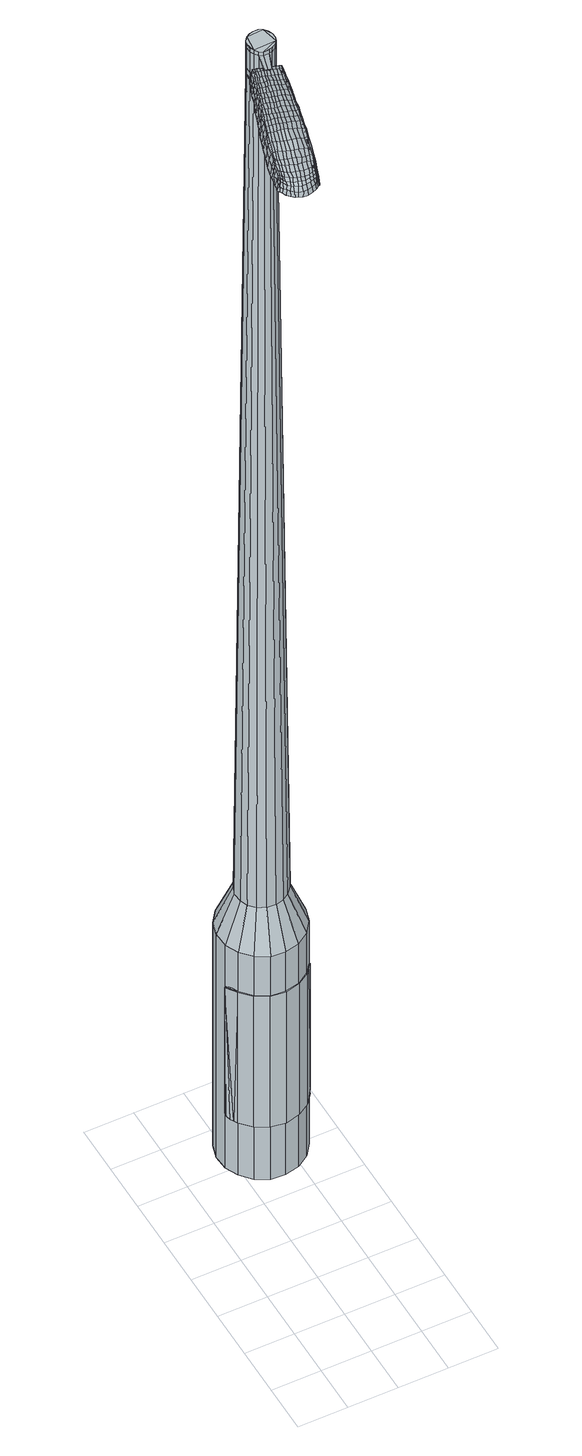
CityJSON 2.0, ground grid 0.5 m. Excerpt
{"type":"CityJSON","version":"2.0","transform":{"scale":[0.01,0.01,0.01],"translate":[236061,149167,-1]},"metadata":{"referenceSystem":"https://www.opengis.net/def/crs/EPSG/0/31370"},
"CityObjects":{
"object1":{"type":"GenericCityObject","attributes":{"cluster":54,"mean_distance_to_centroid":0.234,"new_centroid_x":236061.8,"new_centroid_y":149169.66,"mean_distance_to_camera":9.89,"H1":5.21,"H2":5.45,"Z_final":115.91,"cluster2":-1,"proj_x":236055.36,"proj_y":149167.73,"id_line":90866,"bearing_l":163.28,"distance":6.73,"orientation":"left","G_obj":253.28},"geometry":[{"type":"MultiSurface","lod":"2","boundaries":[[[0,1,2,3]],[[1,4,5,2]],[[4,6,7,5]],[[6,8,9,7]],[[8,10,11,9]],[[10,12,13,11]],[[12,14,15,13]],[[14,16,17,15]],[[16,18,19,17]],[[18,20,21,19]],[[20,22,23,21]],[[22,24,25,23]],[[24,26,27,25]],[[26,28,29,27]],[[28,30,31,29]],[[30,32,33,31]],[[32,34,35,33]],[[34,0,3,35]],[[36,37,38,39]],[[38,40,41,42]],[[41,43,42]],[[42,44,45,46]],[[45,47,46]],[[46,48,49,50]],[[49,51,50]],[[42,46,50,38]],[[50,52,39,38]],[[53,36,39]],[[2,5,7,35]],[[7,9,11,15]],[[11,13,15]],[[15,17,19,23]],[[19,21,23]],[[23,25,27,31]],[[27,29,31]],[[15,23,31,7]],[[31,33,35,7]],[[3,2,35]],[[1,0,54,55]],[[0,34,56,54]],[[34,32,57,56]],[[32,30,58,57]],[[30,28,59,58]],[[28,26,60,59]],[[26,24,61,60]],[[24,22,62,61]],[[22,20,63,62]],[[20,18,64,63]],[[18,16,65,64]],[[16,14,66,65]],[[14,12,67,66]],[[12,10,68,67]],[[10,8,69,68]],[[8,6,70,69]],[[6,4,71,70]],[[4,1,55,71]],[[55,54,72,73]],[[54,56,74,72]],[[56,57,75,74]],[[57,58,76,75]],[[58,59,77,76]],[[59,60,78,77]],[[60,61,79,78]],[[61,62,80,79]],[[62,63,81,80]],[[63,64,82,81]],[[64,65,83,82]],[[65,66,84,83]],[[66,67,85,84]],[[67,68,86,85]],[[68,69,87,86]],[[69,70,88,87]],[[70,71,89,88]],[[71,55,73,89]],[[90,91,92,93]],[[74,94,91,90]],[[75,95,94,74]],[[96,97,95,75]],[[77,98,97,96]],[[78,99,98,77]],[[79,100,99,78]],[[80,101,100,79]],[[102,103,101,80]],[[104,105,103,102]],[[83,106,105,104]],[[84,107,106,83]],[[108,109,107,84]],[[110,111,109,108]],[[112,113,111,110]],[[114,115,113,112]],[[89,116,115,114]],[[93,92,116,89]],[[117,118,119,120]],[[121,117,120,122]],[[123,121,122,124]],[[125,123,124,126]],[[127,125,126,128]],[[129,127,128,130]],[[131,129,130,132]],[[133,131,132,134]],[[135,133,134,136]],[[137,135,136,138]],[[139,137,138,140]],[[141,139,140,142]],[[143,141,142,144]],[[145,143,144,146]],[[147,145,146,148]],[[149,147,148,150]],[[73,72,90,93]],[[72,74,90]],[[76,96,75]],[[76,77,96]],[[81,102,80]],[[81,82,104,102]],[[82,83,104]],[[85,108,84]],[[85,86,110,108]],[[86,87,112,110]],[[87,88,114,112]],[[88,89,114]],[[73,93,89]],[[151,152,92,91]],[[152,116,92]],[[153,115,116]],[[153,154,113,115]],[[154,155,111,113]],[[155,156,109,111]],[[156,107,109]],[[157,105,106]],[[157,158,103,105]],[[158,101,103]],[[159,97,98]],[[159,95,97]],[[151,91,94]],[[39,52,149,160]],[[152,151,161,150]],[[53,39,160,118]],[[151,94,119,161]],[[36,53,118,117]],[[94,95,120,119]],[[37,36,117,121]],[[95,159,122,120]],[[38,37,121,123]],[[159,98,124,122]],[[40,38,123,125]],[[98,99,126,124]],[[41,40,125,127]],[[99,100,128,126]],[[43,41,127,129]],[[100,101,130,128]],[[42,43,129,131]],[[101,158,132,130]],[[44,42,131,133]],[[158,157,134,132]],[[45,44,133,135]],[[157,106,136,134]],[[47,45,135,137]],[[106,107,138,136]],[[46,47,137,139]],[[107,156,140,138]],[[48,46,139,141]],[[156,155,142,140]],[[49,48,141,143]],[[155,154,144,142]],[[51,49,143,145]],[[154,153,146,144]],[[50,51,145,147]],[[153,116,148,146]],[[52,50,147,149]],[[116,152,150,148]],[[149,150,162,163]],[[150,161,164,162]],[[161,119,165,164]],[[119,118,166,165]],[[118,160,167,166]],[[160,149,163,167]],[[168,169,170,171]],[[172,168,171,173]],[[168,172,174,175]],[[169,168,175,176]],[[177,178,179,180]],[[181,177,180,182]],[[177,181,183,184]],[[178,177,184,185]],[[186,187,188,189]],[[190,186,189,191]],[[186,190,192,193]],[[187,186,193,194]],[[195,196,197,198]],[[199,195,198,200]],[[195,199,201,202]],[[196,195,202,203]],[[204,205,206,207]],[[208,204,207,209]],[[204,208,210,211]],[[205,204,211,212]],[[213,214,215,216]],[[217,213,216,218]],[[213,217,219,220]],[[214,213,220,221]],[[222,223,224,225]],[[214,222,225,215]],[[222,214,221,226]],[[223,222,226,227]],[[228,229,230,231]],[[223,228,231,224]],[[228,223,227,232]],[[229,228,232,233]],[[234,172,173,235]],[[229,234,235,230]],[[234,229,233,236]],[[172,234,236,174]],[[237,238,239,240]],[[241,237,240,242]],[[237,241,243,244]],[[238,237,244,245]],[[246,247,248,249]],[[238,246,249,239]],[[246,238,245,250]],[[247,246,250,251]],[[252,253,254,255]],[[247,252,255,248]],[[252,247,251,256]],[[253,252,256,257]],[[258,259,260,261]],[[253,258,261,254]],[[258,253,257,262]],[[259,258,262,263]],[[264,169,176,265]],[[259,264,265,260]],[[264,259,263,266]],[[169,264,266,170]],[[267,268,269,270]],[[271,267,270,272]],[[267,271,273,274]],[[268,267,274,275]],[[276,277,278,279]],[[268,276,279,269]],[[276,268,275,280]],[[277,276,280,281]],[[282,283,284,285]],[[277,282,285,278]],[[282,277,281,286]],[[283,282,286,287]],[[288,181,182,289]],[[283,288,289,284]],[[288,283,287,290]],[[181,288,290,183]],[[291,292,293,294]],[[295,291,294,296]],[[291,295,297,298]],[[292,291,298,299]],[[300,301,302,303]],[[292,300,303,293]],[[300,292,299,304]],[[301,300,304,305]],[[306,307,308,309]],[[301,306,309,302]],[[306,301,305,310]],[[307,306,310,311]],[[312,313,314,315]],[[307,312,315,308]],[[312,307,311,316]],[[313,312,316,317]],[[318,178,185,319]],[[313,318,319,314]],[[318,313,317,320]],[[178,318,320,179]],[[321,207,206,322]],[[323,321,322,324]],[[321,323,325,326]],[[207,321,326,209]],[[327,323,324,328]],[[329,327,328,330]],[[327,329,331,332]],[[323,327,332,325]],[[333,329,330,334]],[[335,333,334,336]],[[333,335,337,338]],[[329,333,338,331]],[[339,335,336,340]],[[341,339,340,342]],[[339,341,343,344]],[[335,339,344,337]],[[345,341,342,346]],[[196,345,346,197]],[[345,196,203,347]],[[341,345,347,343]],[[348,349,194,193]],[[350,348,193,192]],[[348,350,351,352]],[[349,348,352,353]],[[354,355,353,352]],[[356,354,352,351]],[[354,356,357,358]],[[355,354,358,359]],[[360,361,359,358]],[[362,360,358,357]],[[360,362,363,364]],[[361,360,364,365]],[[366,367,365,364]],[[368,366,364,363]],[[366,368,201,199]],[[367,366,199,200]],[[369,370,371,372]],[[271,369,372,273]],[[369,271,272,373]],[[370,369,373,374]],[[375,190,191,376]],[[370,375,376,371]],[[375,370,374,377]],[[190,375,377,192]],[[378,379,380,381]],[[217,378,381,219]],[[378,217,218,382]],[[379,378,382,383]],[[384,385,386,387]],[[379,384,387,380]],[[384,379,383,388]],[[385,384,388,389]],[[390,187,194,391]],[[385,390,391,386]],[[390,385,389,392]],[[187,390,392,188]],[[393,394,395,396]],[[175,393,396,176]],[[393,175,174,397]],[[394,393,397,398]],[[399,400,401,402]],[[394,399,402,395]],[[399,394,398,403]],[[400,399,403,404]],[[405,198,197,406]],[[400,405,406,401]],[[405,400,404,407]],[[198,405,407,200]],[[408,409,410,411]],[[180,408,411,182]],[[408,180,179,412]],[[409,408,412,413]],[[414,202,201,415]],[[409,414,415,410]],[[414,409,413,416]],[[202,414,416,203]],[[417,418,419,420]],[[295,417,420,297]],[[417,295,296,421]],[[418,417,421,422]],[[423,208,209,424]],[[418,423,424,419]],[[423,418,422,425]],[[208,423,425,210]],[[426,427,428,429]],[[241,426,429,243]],[[426,241,242,430]],[[427,426,430,431]],[[432,433,434,435]],[[427,432,435,428]],[[432,427,431,436]],[[433,432,436,437]],[[438,205,212,439]],[[433,438,439,434]],[[438,433,437,440]],[[205,438,440,206]],[[441,442,431,430]],[[240,441,430,242]],[[441,240,239,443]],[[442,441,443,444]],[[445,446,437,436]],[[442,445,436,431]],[[445,442,444,447]],[[446,445,447,448]],[[449,322,206,440]],[[446,449,440,437]],[[449,446,448,450]],[[322,449,450,324]],[[451,452,453,454]],[[298,451,454,299]],[[451,298,297,420]],[[452,451,420,419]],[[455,326,325,456]],[[452,455,456,453]],[[455,452,419,424]],[[326,455,424,209]],[[457,458,444,443]],[[249,457,443,239]],[[457,249,248,459]],[[458,457,459,460]],[[461,462,448,447]],[[458,461,447,444]],[[461,458,460,463]],[[462,461,463,464]],[[465,328,324,450]],[[462,465,450,448]],[[465,462,464,466]],[[328,465,466,330]],[[467,468,469,470]],[[304,467,470,305]],[[467,304,299,454]],[[468,467,454,453]],[[471,332,331,472]],[[468,471,472,469]],[[471,468,453,456]],[[332,471,456,325]],[[473,474,460,459]],[[255,473,459,248]],[[473,255,254,475]],[[474,473,475,476]],[[477,478,464,463]],[[474,477,463,460]],[[477,474,476,479]],[[478,477,479,480]],[[481,334,330,466]],[[478,481,466,464]],[[481,478,480,482]],[[334,481,482,336]],[[483,484,485,486]],[[310,483,486,311]],[[483,310,305,470]],[[484,483,470,469]],[[487,338,337,488]],[[484,487,488,485]],[[487,484,469,472]],[[338,487,472,331]],[[489,490,476,475]],[[261,489,475,254]],[[489,261,260,491]],[[490,489,491,492]],[[493,494,480,479]],[[490,493,479,476]],[[493,490,492,495]],[[494,493,495,496]],[[497,340,336,482]],[[494,497,482,480]],[[497,494,496,498]],[[340,497,498,342]],[[499,500,501,502]],[[316,499,502,317]],[[499,316,311,486]],[[500,499,486,485]],[[503,344,343,504]],[[500,503,504,501]],[[503,500,485,488]],[[344,503,488,337]],[[505,506,492,491]],[[265,505,491,260]],[[505,265,176,396]],[[506,505,396,395]],[[507,508,496,495]],[[506,507,495,492]],[[507,506,395,402]],[[508,507,402,401]],[[509,346,342,498]],[[508,509,498,496]],[[509,508,401,406]],[[346,509,406,197]],[[510,511,413,412]],[[320,510,412,179]],[[510,320,317,502]],[[511,510,502,501]],[[512,347,203,416]],[[511,512,416,413]],[[512,511,501,504]],[[347,512,504,343]],[[513,514,374,373]],[[270,513,373,272]],[[513,270,269,515]],[[514,513,515,516]],[[517,350,192,377]],[[514,517,377,374]],[[517,514,516,518]],[[350,517,518,351]],[[519,520,521,522]],[[220,519,522,221]],[[519,220,219,381]],[[520,519,381,380]],[[523,524,525,526]],[[520,523,526,521]],[[523,520,380,387]],[[524,523,387,386]],[[527,349,353,528]],[[524,527,528,525]],[[527,524,386,391]],[[349,527,391,194]],[[529,530,516,515]],[[279,529,515,269]],[[529,279,278,531]],[[530,529,531,532]],[[533,356,351,518]],[[530,533,518,516]],[[533,530,532,534]],[[356,533,534,357]],[[535,536,537,538]],[[226,535,538,227]],[[535,226,221,522]],[[536,535,522,521]],[[539,540,541,542]],[[536,539,542,537]],[[539,536,521,526]],[[540,539,526,525]],[[543,355,359,544]],[[540,543,544,541]],[[543,540,525,528]],[[355,543,528,353]],[[545,546,532,531]],[[285,545,531,278]],[[545,285,284,547]],[[546,545,547,548]],[[549,362,357,534]],[[546,549,534,532]],[[549,546,548,550]],[[362,549,550,363]],[[551,552,553,554]],[[232,551,554,233]],[[551,232,227,538]],[[552,551,538,537]],[[555,556,557,558]],[[552,555,558,553]],[[555,552,537,542]],[[556,555,542,541]],[[559,361,365,560]],[[556,559,560,557]],[[559,556,541,544]],[[361,559,544,359]],[[561,562,548,547]],[[289,561,547,284]],[[561,289,182,411]],[[562,561,411,410]],[[563,368,363,550]],[[562,563,550,548]],[[563,562,410,415]],[[368,563,415,201]],[[564,565,398,397]],[[236,564,397,174]],[[564,236,233,554]],[[565,564,554,553]],[[566,567,404,403]],[[565,566,403,398]],[[566,565,553,558]],[[567,566,558,557]],[[568,367,200,407]],[[567,568,407,404]],[[568,567,557,560]],[[367,568,560,365]],[[569,570,571,572]],[[572,571,573,574]],[[575,573,571,576]],[[576,571,570,577]],[[578,579,580,581]],[[581,580,582,583]],[[584,582,580,585]],[[585,580,579,586]],[[587,588,589,590]],[[590,589,591,592]],[[593,591,589,594]],[[594,589,588,595]],[[596,597,598,599]],[[599,598,600,601]],[[602,600,598,603]],[[603,598,597,604]],[[605,606,607,608]],[[608,607,609,610]],[[611,609,607,612]],[[612,607,606,613]],[[614,615,616,617]],[[617,616,618,619]],[[620,618,616,621]],[[621,616,615,622]],[[623,624,625,626]],[[626,625,615,614]],[[622,615,625,627]],[[627,625,624,628]],[[629,630,631,632]],[[632,631,624,623]],[[628,624,631,633]],[[633,631,630,634]],[[574,573,635,636]],[[636,635,630,629]],[[634,630,635,637]],[[637,635,573,575]],[[638,639,640,641]],[[641,640,642,643]],[[644,642,640,645]],[[645,640,639,646]],[[647,648,649,650]],[[650,649,639,638]],[[646,639,649,651]],[[651,649,648,652]],[[653,654,655,656]],[[656,655,648,647]],[[652,648,655,657]],[[657,655,654,658]],[[659,660,661,662]],[[662,661,654,653]],[[658,654,661,663]],[[663,661,660,664]],[[577,570,665,666]],[[666,665,660,659]],[[664,660,665,667]],[[667,665,570,569]],[[668,669,670,671]],[[671,670,672,673]],[[674,672,670,675]],[[675,670,669,676]],[[677,678,679,680]],[[680,679,669,668]],[[676,669,679,681]],[[681,679,678,682]],[[683,684,685,686]],[[686,685,678,677]],[[682,678,685,687]],[[687,685,684,688]],[[583,582,689,690]],[[690,689,684,683]],[[688,684,689,691]],[[691,689,582,584]],[[692,693,694,695]],[[695,694,696,697]],[[698,696,694,699]],[[699,694,693,700]],[[701,702,703,704]],[[704,703,693,692]],[[700,693,703,705]],[[705,703,702,706]],[[707,708,709,710]],[[710,709,702,701]],[[706,702,709,711]],[[711,709,708,712]],[[713,714,715,716]],[[716,715,708,707]],[[712,708,715,717]],[[717,715,714,718]],[[586,579,719,720]],[[720,719,714,713]],[[718,714,719,721]],[[721,719,579,578]],[[605,608,722,723]],[[723,722,724,725]],[[726,724,722,166]],[[166,722,608,610]],[[725,724,727,728]],[[728,727,729,730]],[[731,729,727,732]],[[732,727,724,726]],[[730,729,733,734]],[[734,733,735,736]],[[737,735,733,738]],[[738,733,729,731]],[[736,735,739,740]],[[740,739,741,742]],[[743,741,739,744]],[[744,739,735,737]],[[742,741,745,746]],[[746,745,597,596]],[[604,597,745,747]],[[747,745,741,743]],[[595,748,749,594]],[[594,749,750,593]],[[751,750,749,752]],[[752,749,748,753]],[[753,754,755,752]],[[752,755,756,751]],[[757,756,755,758]],[[758,755,754,759]],[[759,760,761,758]],[[758,761,762,757]],[[763,762,761,764]],[[764,761,760,765]],[[765,766,767,764]],[[764,767,768,763]],[[602,768,767,600]],[[600,767,766,601]],[[769,770,771,772]],[[772,771,672,674]],[[673,672,771,773]],[[773,771,770,774]],[[592,591,775,776]],[[776,775,770,769]],[[774,770,775,777]],[[777,775,591,593]],[[778,779,780,781]],[[781,780,618,620]],[[619,618,780,782]],[[782,780,779,783]],[[784,785,786,787]],[[787,786,779,778]],[[783,779,786,788]],[[788,786,785,789]],[[595,588,790,791]],[[791,790,785,784]],[[789,785,790,792]],[[792,790,588,587]],[[793,794,795,796]],[[796,795,576,577]],[[575,576,795,797]],[[797,795,794,798]],[[799,800,801,802]],[[802,801,794,793]],[[798,794,801,803]],[[803,801,800,804]],[[596,599,805,806]],[[806,805,800,799]],[[804,800,805,807]],[[807,805,599,601]],[[808,809,810,811]],[[811,810,581,583]],[[578,581,810,812]],[[812,810,809,813]],[[602,603,814,815]],[[815,814,809,808]],[[813,809,814,816]],[[816,814,603,604]],[[817,818,696,819]],[[819,696,698]],[[697,696,818,820]],[[610,609,821,822]],[[822,821,818,817]],[[820,818,821,823]],[[823,821,609,611]],[[824,825,826,644]],[[826,642,644]],[[643,642,826,827]],[[827,826,825,828]],[[829,830,831,832]],[[832,831,825,824]],[[828,825,831,833]],[[833,831,830,834]],[[613,606,835,836]],[[836,835,830,829]],[[834,830,835,837]],[[837,835,606,605]],[[828,838,839,827]],[[827,839,641,643]],[[638,641,839,840]],[[840,839,838,841]],[[834,842,843,833]],[[833,843,838,828]],[[841,838,843,844]],[[844,843,842,845]],[[605,723,846,837]],[[837,846,842,834]],[[845,842,846,847]],[[847,846,723,725]],[[848,849,850,851]],[[851,850,699,700]],[[698,699,850,819]],[[819,850,849,817]],[[726,166,852,853]],[[853,852,849,848]],[[817,849,852,822]],[[822,852,166,610]],[[841,854,855,840]],[[840,855,650,638]],[[647,650,855,856]],[[856,855,854,857]],[[845,858,859,844]],[[844,859,854,841]],[[857,854,859,860]],[[860,859,858,861]],[[725,728,862,847]],[[847,862,858,845]],[[861,858,862,863]],[[863,862,728,730]],[[864,865,866,867]],[[867,866,705,706]],[[700,705,866,851]],[[851,866,865,848]],[[731,732,868,869]],[[869,868,865,864]],[[848,865,868,853]],[[853,868,732,726]],[[857,870,871,856]],[[856,871,656,647]],[[653,656,871,872]],[[872,871,870,873]],[[861,874,875,860]],[[860,875,870,857]],[[873,870,875,876]],[[876,875,874,877]],[[730,734,878,863]],[[863,878,874,861]],[[877,874,878,879]],[[879,878,734,736]],[[880,881,882,883]],[[883,882,711,712]],[[706,711,882,867]],[[867,882,881,864]],[[737,738,884,885]],[[885,884,881,880]],[[864,881,884,869]],[[869,884,738,731]],[[873,886,887,872]],[[872,887,662,653]],[[659,662,887,888]],[[888,887,886,889]],[[877,890,891,876]],[[876,891,886,873]],[[889,886,891,892]],[[892,891,890,893]],[[736,740,894,879]],[[879,894,890,877]],[[893,890,894,895]],[[895,894,740,742]],[[896,897,898,899]],[[899,898,717,718]],[[712,717,898,883]],[[883,898,897,880]],[[743,744,900,901]],[[901,900,897,896]],[[880,897,900,885]],[[885,900,744,737]],[[889,902,903,888]],[[888,903,666,659]],[[577,666,903,796]],[[796,903,902,793]],[[893,904,905,892]],[[892,905,902,889]],[[793,902,905,802]],[[802,905,904,799]],[[742,746,906,895]],[[895,906,904,893]],[[799,904,906,806]],[[806,906,746,596]],[[813,907,908,812]],[[812,908,721,578]],[[718,721,908,899]],[[899,908,907,896]],[[604,747,909,816]],[[816,909,907,813]],[[896,907,909,901]],[[901,909,747,743]],[[774,910,911,773]],[[773,911,671,673]],[[668,671,911,912]],[[912,911,910,913]],[[593,750,914,777]],[[777,914,910,774]],[[913,910,914,915]],[[915,914,750,751]],[[916,917,918,919]],[[919,918,621,622]],[[620,621,918,781]],[[781,918,917,778]],[[920,921,922,923]],[[923,922,917,916]],[[778,917,922,787]],[[787,922,921,784]],[[753,748,924,925]],[[925,924,921,920]],[[784,921,924,791]],[[791,924,748,595]],[[913,926,927,912]],[[912,927,680,668]],[[677,680,927,928]],[[928,927,926,929]],[[751,756,930,915]],[[915,930,926,913]],[[929,926,930,931]],[[931,930,756,757]],[[932,933,934,935]],[[935,934,627,628]],[[622,627,934,919]],[[919,934,933,916]],[[936,937,938,939]],[[939,938,933,932]],[[916,933,938,923]],[[923,938,937,920]],[[759,754,940,941]],[[941,940,937,936]],[[920,937,940,925]],[[925,940,754,753]],[[929,942,943,928]],[[928,943,686,677]],[[683,686,943,944]],[[944,943,942,945]],[[757,762,946,931]],[[931,946,942,929]],[[945,942,946,947]],[[947,946,762,763]],[[948,949,950,951]],[[951,950,633,634]],[[628,633,950,935]],[[935,950,949,932]],[[952,953,954,955]],[[955,954,949,948]],[[932,949,954,939]],[[939,954,953,936]],[[765,760,956,957]],[[957,956,953,952]],[[936,953,956,941]],[[941,956,760,759]],[[945,958,959,944]],[[944,959,690,683]],[[583,690,959,811]],[[811,959,958,808]],[[763,768,960,947]],[[947,960,958,945]],[[808,958,960,815]],[[815,960,768,602]],[[798,961,962,797]],[[797,962,637,575]],[[634,637,962,951]],[[951,962,961,948]],[[804,963,964,803]],[[803,964,961,798]],[[948,961,964,955]],[[955,964,963,952]],[[601,766,965,807]],[[807,965,963,804]],[[952,963,965,957]],[[957,965,766,765]],[[569,572,171,170]],[[572,574,173,171]],[[584,585,184,183]],[[585,586,185,184]],[[587,590,189,188]],[[590,592,191,189]],[[611,612,211,210]],[[612,613,212,211]],[[614,617,216,215]],[[617,619,218,216]],[[623,626,225,224]],[[626,614,215,225]],[[629,632,231,230]],[[632,623,224,231]],[[574,636,235,173]],[[636,629,230,235]],[[644,645,244,243]],[[645,646,245,244]],[[646,651,250,245]],[[651,652,251,250]],[[652,657,256,251]],[[657,658,257,256]],[[658,663,262,257]],[[663,664,263,262]],[[664,667,266,263]],[[667,569,170,266]],[[674,675,274,273]],[[675,676,275,274]],[[676,681,280,275]],[[681,682,281,280]],[[682,687,286,281]],[[687,688,287,286]],[[688,691,290,287]],[[691,584,183,290]],[[692,695,294,293]],[[695,697,296,294]],[[701,704,303,302]],[[704,692,293,303]],[[707,710,309,308]],[[710,701,302,309]],[[713,716,315,314]],[[716,707,308,315]],[[586,720,319,185]],[[720,713,314,319]],[[769,772,372,371]],[[772,674,273,372]],[[592,776,376,191]],[[776,769,371,376]],[[619,782,382,218]],[[782,783,383,382]],[[783,788,388,383]],[[788,789,389,388]],[[789,792,392,389]],[[792,587,188,392]],[[697,421,296]],[[697,820,422,421]],[[820,823,425,422]],[[823,611,210,425]],[[824,644,429,428]],[[644,243,429]],[[829,832,435,434]],[[832,824,428,435]],[[613,836,439,212]],[[836,829,434,439]],[[966,967,968,969]],[[970,971,969,968]],[[972,973,974,975]],[[976,977,978,979]],[[967,980,981,968]],[[982,970,968,981]],[[983,972,975,984]],[[985,986,977,976]],[[980,987,988,981]],[[988,989,982,981]],[[990,983,984,991]],[[992,986,985,993]],[[987,994,995,988]],[[995,996,989,988]],[[997,990,991,998]],[[999,992,993,1000]],[[1001,1002,1003,1004]],[[1005,1006,1002,1001]],[[1005,1007,1008,1006]],[[1007,1009,1010,1008]],[[1011,1012,1013,1014]],[[1015,1016,1012,1011]],[[1017,1018,1016,1015]],[[1019,1020,1018,1017]],[[1014,1003,1002,1011]],[[1011,1002,1006,1015]],[[1006,1008,1017,1015]],[[1008,1010,1019,1017]],[[975,974,971,970]],[[984,975,970,982]],[[989,991,984,982]],[[996,998,991,989]],[[976,979,973,972]],[[985,976,972,983]],[[993,985,983,990]],[[1000,993,990,997]],[[977,1001,1004,978]],[[986,1005,1001,977]],[[1007,1005,986,992]],[[1009,1007,992,999]],[[1021,1022,1023,1024]],[[1023,1025,1026,1027]],[[1023,1027,1028,1029]],[[1023,1029,1024]],[[1030,1021,1024,1031]],[[1032,1031,1024,1033]],[[1034,1033,1024]],[[1035,1023,1022,1036]],[[1037,1035,1036,1038]],[[1039,1037,1038,1040]],[[1041,1039,1040,1042]],[[1043,1041,1042,1044]],[[1044,1045,1046,1047]],[[1044,1047,1048,1049]],[[1044,1049,1050,1051]],[[1050,1052,1053,1054]],[[1050,1054,1055,1056]],[[1050,1056,1051]],[[1044,1051,1043]],[[1057,1058,1022,1021]],[[1059,1060,1025,1023]],[[1061,1062,1034,1024]],[[1058,1063,1036,1022]],[[1064,1059,1023,1035]],[[1063,1065,1038,1036]],[[1066,1064,1035,1037]],[[1065,1067,1040,1038]],[[1068,1066,1037,1039]],[[1067,1069,1042,1040]],[[1070,1068,1039,1041]],[[1069,1071,1044,1042]],[[1072,1070,1041,1043]],[[1071,1073,1045,1044]],[[1074,1075,1052,1050]],[[1076,1072,1043,1051]],[[1046,1045,1073,1077]],[[1047,1046,1077,1078]],[[1048,1047,1078,1079]],[[1049,1048,1079,1080]],[[1050,1049,1080,1074]],[[1081,1057,1021,1030]],[[1082,1081,1030,1031]],[[1083,1082,1031,1032]],[[1084,1083,1032,1033]],[[1062,1084,1033,1034]],[[1026,1025,1060,1085]],[[1053,1052,1075,1086]],[[1027,1026,1085,1087]],[[1028,1027,1087,1088]],[[1029,1028,1088,1089]],[[1024,1029,1089,1061]],[[1054,1053,1086,1090]],[[1055,1054,1090,1091]],[[1056,1055,1091,1092]],[[1051,1056,1092,1076]]]}]}
},
"vertices":[
[69,223,384],[56,230,384],[56,230,96],[69,223,96],[46,241,384],[46,241,96],[40,254,384],[40,254,96],[39,269,384],[39,269,96],[43,283,384],[43,283,96],[52,295,384],[52,295,96],[64,303,384],[64,303,96],[79,306,384],[79,306,96],[93,305,384],[93,305,96],[106,298,384],[106,298,96],[116,287,384],[116,287,96],[122,274,384],[122,274,96],[123,259,384],[123,259,96],[119,245,384],[119,245,96],[110,233,384],[110,233,96],[98,225,384],[98,225,96],[83,222,384],[83,222,96],[86,252,1524],[90,254,1524],[93,258,1524],[77,251,1524],[94,262,1524],[94,267,1524],[89,275,1524],[92,271,1524],[85,277,1524],[80,277,1524],[72,274,1524],[76,276,1524],[69,270,1524],[68,266,1524],[70,257,1524],[68,261,1524],[73,253,1524],[82,251,1524],[74,240,429],[66,244,429],[83,239,429],[91,241,429],[98,246,429],[104,253,429],[106,261,429],[106,270,429],[102,278,429],[96,284,429],[88,288,429],[80,289,429],[71,287,429],[64,282,429],[59,275,429],[56,267,429],[57,258,429],[60,250,429],[77,251,1483],[73,253,1483],[82,251,1483],[86,252,1483],[90,254,1483],[93,258,1483],[94,262,1483],[94,267,1483],[92,271,1483],[89,275,1483],[85,277,1483],[80,277,1483],[76,276,1483],[72,274,1483],[69,270,1483],[68,266,1483],[68,261,1483],[70,257,1483],[77,252,1483],[77,252,1485],[73,254,1485],[73,254,1483],[82,251,1485],[86,252,1485],[90,255,1483],[90,255,1485],[93,258,1485],[94,262,1485],[94,267,1485],[92,271,1485],[89,274,1483],[89,274,1485],[85,276,1483],[85,276,1485],[80,277,1485],[76,276,1485],[72,273,1483],[72,273,1485],[70,270,1483],[70,270,1485],[68,265,1483],[68,265,1485],[69,261,1483],[69,261,1485],[70,257,1485],[86,252,1519],[82,251,1519],[82,251,1493],[86,252,1493],[90,254,1519],[90,254,1493],[93,258,1519],[93,258,1493],[94,262,1519],[94,262,1493],[94,267,1519],[94,267,1493],[92,271,1519],[92,271,1493],[89,275,1519],[89,275,1493],[85,277,1519],[85,277,1493],[80,277,1519],[80,277,1493],[76,276,1519],[76,276,1493],[72,274,1519],[72,274,1493],[69,270,1519],[69,270,1493],[68,266,1519],[68,266,1493],[68,261,1519],[68,261,1493],[70,257,1519],[70,257,1493],[73,253,1519],[73,253,1493],[77,251,1485],[73,253,1485],[68,261,1485],[68,266,1485],[69,270,1485],[72,274,1485],[85,277,1485],[89,275,1485],[90,254,1485],[77,251,1519],[77,251,1493],[69,234,1513],[69,234,1518],[72,233,1513],[75,232,1513],[75,232,1518],[72,233,1518],[32,168,1519],[34,175,1518],[32,174,1509],[30,167,1510],[29,160,1519],[27,159,1510],[31,160,1526],[34,168,1525],[36,175,1525],[69,157,1519],[70,163,1518],[69,165,1525],[67,158,1525],[66,148,1519],[65,150,1526],[67,147,1510],[70,155,1510],[71,162,1509],[31,91,1519],[27,92,1519],[27,92,1513],[30,90,1513],[35,91,1519],[35,90,1513],[35,93,1524],[31,93,1524],[28,94,1524],[52,162,1530],[54,169,1529],[51,170,1529],[49,163,1530],[49,154,1531],[46,155,1531],[53,153,1530],[56,161,1530],[58,168,1529],[75,240,1512],[72,240,1512],[72,239,1517],[75,239,1517],[78,239,1512],[77,238,1517],[78,238,1506],[75,239,1506],[72,240,1506],[16,111,1519],[17,114,1519],[15,114,1512],[15,110,1512],[16,108,1518],[14,108,1512],[17,109,1522],[17,111,1523],[18,114,1524],[17,119,1519],[19,124,1519],[17,124,1512],[16,118,1512],[19,119,1524],[20,124,1525],[20,130,1519],[22,138,1519],[20,137,1511],[18,129,1511],[22,130,1526],[24,138,1526],[26,149,1519],[24,148,1510],[27,149,1526],[57,237,1513],[54,230,1513],[56,231,1518],[58,238,1517],[59,242,1512],[60,241,1516],[58,242,1506],[56,237,1507],[53,230,1507],[52,223,1514],[49,216,1515],[51,216,1520],[53,223,1519],[50,223,1507],[48,215,1507],[47,209,1515],[44,202,1516],[46,202,1522],[48,209,1521],[45,208,1508],[42,201,1508],[42,195,1517],[39,188,1517],[41,189,1524],[43,196,1523],[40,194,1508],[37,187,1509],[37,181,1518],[38,182,1524],[35,181,1509],[50,100,1519],[51,103,1519],[50,103,1524],[49,100,1523],[49,98,1518],[48,98,1522],[50,96,1512],[51,98,1512],[52,101,1512],[53,107,1519],[55,113,1519],[54,114,1525],[52,108,1524],[54,106,1512],[56,111,1512],[57,118,1519],[60,126,1519],[59,127,1526],[56,119,1526],[58,117,1511],[61,124,1511],[63,137,1519],[62,138,1526],[64,135,1510],[86,228,1513],[84,221,1513],[85,220,1507],[87,227,1507],[87,234,1512],[88,233,1506],[86,233,1516],[85,229,1517],[83,222,1518],[83,214,1514],[81,206,1515],[82,205,1507],[83,212,1507],[82,215,1519],[80,208,1520],[79,199,1515],[77,192,1516],[78,190,1508],[80,198,1508],[78,200,1521],[76,193,1522],[76,185,1517],[74,178,1517],[75,176,1509],[77,183,1508],[74,186,1523],[73,179,1524],[72,170,1518],[73,169,1509],[71,172,1524],[73,233,1519],[71,234,1519],[71,226,1520],[68,227,1520],[74,225,1520],[76,233,1519],[69,219,1522],[66,220,1522],[67,212,1523],[64,213,1523],[70,211,1523],[72,218,1521],[65,205,1524],[62,206,1524],[62,198,1525],[60,199,1525],[66,197,1525],[68,204,1524],[60,191,1526],[57,191,1526],[58,184,1527],[55,184,1527],[62,183,1527],[64,190,1526],[56,176,1528],[53,177,1528],[60,175,1528],[32,96,1527],[29,97,1527],[36,96,1526],[37,100,1527],[33,100,1528],[30,101,1528],[35,106,1529],[32,107,1529],[39,106,1528],[41,113,1530],[37,113,1530],[34,114,1530],[39,120,1531],[36,121,1531],[44,119,1530],[46,128,1531],[42,129,1531],[39,130,1531],[46,141,1531],[42,142,1531],[50,140,1531],[47,96,1518],[45,94,1519],[45,93,1513],[48,95,1513],[47,97,1523],[44,96,1523],[40,92,1519],[40,91,1513],[40,94,1524],[16,106,1518],[17,103,1518],[18,105,1523],[17,107,1523],[15,105,1513],[16,103,1513],[19,100,1519],[21,97,1519],[22,98,1524],[20,101,1523],[18,99,1513],[21,96,1513],[24,94,1519],[24,96,1524],[24,93,1513],[35,168,1528],[37,167,1528],[39,174,1528],[37,175,1527],[32,160,1528],[34,159,1529],[40,166,1529],[43,165,1530],[45,172,1529],[42,173,1528],[37,158,1529],[40,157,1530],[46,164,1530],[48,171,1529],[43,156,1531],[66,159,1528],[64,159,1529],[61,151,1529],[64,150,1528],[68,166,1527],[66,166,1528],[60,160,1529],[57,151,1530],[62,167,1528],[86,236,1512],[85,237,1512],[84,236,1517],[86,235,1517],[87,235,1506],[85,236,1506],[81,238,1512],[81,237,1517],[82,237,1506],[61,244,1512],[63,243,1512],[62,243,1506],[60,243,1506],[61,243,1517],[63,242,1517],[65,243,1512],[67,242,1512],[67,241,1506],[64,242,1506],[65,242,1517],[67,241,1517],[70,241,1512],[69,240,1506],[70,240,1517],[60,237,1519],[61,237,1519],[57,230,1520],[59,230,1520],[63,236,1519],[66,236,1519],[61,229,1520],[63,229,1520],[68,235,1519],[66,228,1520],[84,230,1519],[82,231,1519],[80,223,1520],[82,223,1520],[79,231,1519],[77,224,1520],[55,223,1521],[56,223,1521],[52,216,1522],[54,216,1522],[58,222,1521],[61,221,1521],[56,215,1522],[59,214,1523],[64,221,1522],[61,214,1523],[80,215,1521],[78,216,1521],[77,209,1522],[79,208,1522],[75,217,1521],[73,210,1522],[50,209,1523],[51,209,1523],[47,202,1524],[49,202,1524],[54,208,1523],[56,207,1524],[51,201,1525],[54,200,1525],[59,206,1524],[57,199,1525],[77,201,1523],[75,202,1523],[73,194,1524],[75,194,1524],[71,203,1524],[69,196,1525],[45,195,1525],[46,195,1525],[42,189,1526],[44,188,1526],[49,194,1526],[52,193,1526],[47,187,1527],[49,186,1527],[55,192,1526],[52,185,1527],[73,187,1525],[71,187,1525],[69,180,1526],[71,180,1526],[67,188,1526],[66,181,1527],[40,182,1527],[42,181,1527],[44,180,1527],[47,179,1528],[50,178,1528],[70,173,1527],[67,173,1527],[64,174,1528],[48,100,1525],[45,98,1525],[49,103,1526],[46,102,1526],[41,97,1526],[42,100,1527],[18,109,1525],[19,107,1525],[20,111,1526],[19,113,1525],[20,104,1525],[23,101,1526],[24,105,1527],[21,108,1526],[25,99,1526],[27,103,1527],[51,108,1526],[48,107,1527],[53,113,1527],[50,113,1528],[44,106,1528],[46,113,1529],[20,118,1526],[21,116,1527],[23,122,1528],[21,124,1527],[23,113,1527],[25,111,1528],[27,118,1529],[25,120,1528],[28,109,1528],[30,116,1530],[55,119,1528],[52,119,1529],[57,127,1528],[55,127,1529],[48,119,1529],[51,127,1530],[23,130,1528],[24,128,1528],[27,136,1529],[25,137,1528],[26,126,1529],[29,124,1530],[32,133,1530],[29,135,1530],[32,123,1530],[35,131,1531],[61,139,1529],[58,139,1529],[54,139,1530],[29,149,1528],[30,148,1529],[33,146,1530],[36,145,1530],[39,143,1531],[34,173,1509],[36,174,1518],[34,167,1518],[32,166,1509],[31,159,1519],[29,158,1510],[33,160,1525],[35,168,1525],[38,174,1525],[67,165,1525],[68,164,1518],[67,157,1518],[66,158,1525],[64,149,1519],[63,150,1525],[66,147,1510],[68,155,1509],[70,162,1509],[28,94,1513],[28,95,1519],[31,94,1519],[31,93,1513],[35,93,1519],[35,93,1513],[35,95,1524],[32,95,1524],[28,96,1524],[51,170,1528],[54,169,1528],[52,162,1529],[49,163,1529],[49,153,1529],[46,154,1529],[53,152,1529],[55,161,1529],[57,168,1528],[72,237,1516],[72,238,1512],[74,238,1512],[74,237,1516],[77,237,1512],[77,236,1516],[77,236,1506],[74,237,1506],[71,237,1506],[17,113,1512],[19,114,1519],[18,111,1518],[17,110,1512],[18,109,1518],[16,108,1512],[19,109,1522],[19,111,1523],[20,114,1523],[19,123,1512],[21,124,1519],[19,118,1519],[18,118,1512],[21,119,1524],[22,124,1525],[22,136,1511],[24,137,1519],[22,130,1519],[20,129,1511],[24,130,1525],[26,137,1526],[27,148,1519],[26,147,1510],[29,148,1526],[57,230,1518],[56,229,1513],[59,236,1513],[60,237,1517],[61,241,1512],[61,240,1515],[60,241,1506],[58,236,1506],[55,229,1507],[52,216,1520],[51,215,1514],[54,222,1514],[55,223,1519],[52,222,1507],[49,215,1507],[47,202,1522],[46,201,1516],[48,208,1515],[50,209,1521],[47,208,1508],[44,201,1508],[42,188,1523],[41,187,1517],[43,194,1516],[45,195,1522],[42,194,1508],[39,187,1508],[38,181,1517],[40,181,1524],[37,180,1509],[49,104,1523],[50,104,1519],[48,101,1518],[47,101,1523],[47,99,1518],[47,100,1522],[48,98,1512],[49,99,1512],[51,102,1512],[52,114,1525],[54,113,1519],[51,108,1519],[50,109,1524],[52,107,1512],[55,112,1512],[57,128,1526],[58,126,1519],[56,119,1519],[54,120,1525],[57,117,1511],[59,125,1511],[61,137,1519],[60,139,1526],[62,136,1510],[83,220,1507],[82,221,1513],[84,229,1513],[85,228,1506],[85,234,1512],[86,233,1506],[84,233,1515],[83,229,1517],[81,222,1518],[80,205,1507],[79,207,1514],[81,214,1514],[81,213,1507],[80,215,1519],[78,208,1520],[76,191,1508],[75,192,1516],[77,200,1515],[78,198,1508],[76,201,1521],[74,193,1522],[73,176,1508],[72,178,1517],[74,185,1516],[75,184,1508],[73,186,1522],[71,179,1523],[70,171,1517],[71,169,1509],[69,172,1524],[73,232,1518],[70,233,1518],[71,226,1519],[68,226,1519],[73,225,1519],[69,219,1520],[66,219,1520],[66,211,1521],[64,212,1521],[69,210,1521],[71,218,1520],[64,204,1523],[62,205,1523],[62,197,1524],[60,198,1524],[65,196,1524],[67,203,1523],[60,190,1525],[57,191,1525],[58,183,1526],[55,184,1526],[61,182,1526],[63,189,1525],[56,176,1527],[53,177,1527],[59,175,1527],[29,98,1526],[32,97,1526],[36,97,1525],[37,101,1526],[33,101,1526],[30,102,1526],[32,108,1528],[35,107,1528],[39,106,1527],[41,113,1528],[37,114,1529],[34,115,1529],[36,122,1530],[39,121,1530],[43,120,1529],[46,128,1530],[42,129,1530],[39,130,1530],[42,142,1530],[46,141,1530],[49,140,1530],[44,95,1513],[44,96,1518],[46,98,1518],[47,97,1512],[46,99,1523],[44,98,1523],[40,95,1519],[40,94,1513],[40,96,1523],[20,105,1523],[19,104,1518],[18,107,1518],[19,108,1523],[17,106,1512],[18,104,1512],[23,100,1523],[23,98,1519],[21,101,1519],[21,103,1523],[20,101,1513],[22,98,1513],[25,96,1519],[26,98,1524],[25,95,1513],[40,174,1527],[37,167,1527],[36,168,1527],[39,174,1526],[34,159,1527],[35,159,1528],[45,172,1528],[43,165,1528],[40,166,1528],[42,173,1527],[37,158,1528],[40,156,1529],[46,164,1529],[48,171,1528],[43,155,1529],[61,151,1528],[63,159,1527],[65,159,1527],[62,150,1527],[66,166,1526],[65,166,1527],[59,160,1528],[57,151,1528],[61,167,1527],[83,234,1516],[84,235,1512],[84,234,1516],[84,234,1506],[81,236,1512],[80,235,1516],[81,235,1506],[61,241,1506],[62,241,1512],[61,242,1512],[62,241,1516],[62,240,1516],[66,239,1506],[67,240,1512],[64,241,1512],[63,240,1506],[64,240,1516],[67,239,1516],[69,239,1512],[69,238,1506],[69,238,1516],[61,236,1518],[60,236,1518],[58,230,1519],[59,229,1519],[65,235,1518],[63,235,1518],[61,229,1519],[63,228,1519],[68,234,1518],[66,227,1519],[80,223,1519],[82,230,1518],[83,229,1518],[81,223,1519],[79,231,1518],[77,224,1519],[56,222,1520],[56,223,1520],[53,216,1521],[54,215,1521],[61,221,1520],[58,222,1520],[56,215,1521],[59,214,1521],[64,220,1520],[61,213,1521],[76,208,1521],[78,216,1520],[79,215,1520],[77,208,1521],[75,217,1520],[73,209,1521],[51,208,1522],[51,209,1522],[48,202,1523],[49,201,1523],[56,207,1522],[54,207,1522],[51,200,1523],[54,200,1524],[59,206,1523],[57,199,1524],[72,194,1523],[74,201,1522],[75,201,1522],[74,194,1523],[71,202,1522],[69,195,1523],[47,194,1524],[46,195,1524],[43,188,1525],[44,187,1525],[52,193,1525],[49,193,1524],[47,187,1525],[50,186,1526],[55,192,1525],[52,185,1526],[69,180,1525],[71,187,1524],[72,187,1524],[70,180,1525],[67,188,1524],[65,181,1525],[42,180,1526],[41,181,1526],[47,179,1527],[44,180,1526],[50,178,1527],[67,173,1526],[68,173,1526],[63,174,1526],[44,100,1524],[46,101,1524],[48,104,1525],[46,103,1525],[40,98,1525],[42,101,1525],[21,111,1525],[20,107,1524],[20,110,1524],[20,113,1525],[25,106,1526],[24,102,1525],[22,105,1524],[22,108,1525],[26,100,1525],[27,103,1526],[48,108,1526],[50,109,1526],[52,114,1526],[50,114,1527],[44,107,1526],[46,113,1527],[24,122,1527],[22,116,1526],[21,118,1526],[23,123,1526],[28,118,1528],[26,111,1527],[24,114,1526],[26,120,1527],[29,109,1527],[31,116,1528],[52,120,1527],[54,120,1527],[56,128,1527],[54,128,1528],[48,120,1528],[50,128,1529],[28,136,1528],[25,128,1527],[24,129,1527],[27,137,1527],[33,133,1529],[30,124,1529],[27,126,1528],[30,134,1528],[33,123,1529],[36,131,1530],[58,139,1528],[59,139,1528],[54,140,1529],[31,147,1528],[30,148,1528],[36,145,1529],[33,146,1529],[39,143,1530],[60,241,1508],[66,239,1508],[56,208,1509],[48,211,1509],[49,188,1510],[41,190,1510],[37,150,1512],[28,153,1512],[33,170,1511],[42,167,1511],[32,133,1513],[28,120,1514],[20,122,1514],[23,136,1513],[73,237,1508],[63,206,1509],[57,185,1510],[46,147,1512],[51,165,1511],[41,130,1513],[37,117,1514],[79,235,1508],[71,204,1509],[65,183,1510],[55,145,1512],[60,162,1511],[45,115,1514],[49,127,1513],[86,233,1508],[78,201,1509],[74,180,1510],[64,142,1512],[69,159,1511],[54,112,1514],[58,125,1513],[25,107,1514],[25,102,1514],[18,104,1514],[17,109,1514],[33,104,1514],[31,100,1514],[41,102,1514],[38,98,1514],[49,100,1514],[45,96,1514],[26,97,1515],[28,93,1515],[27,93,1515],[22,98,1515],[30,95,1515],[29,92,1515],[34,94,1515],[30,92,1515],[38,93,1515],[31,92,1515],[113,235,334],[110,231,334],[110,231,165],[119,243,171],[113,235,165],[115,238,165],[117,240,166],[118,242,167],[119,243,169],[115,238,334],[117,240,333],[118,242,332],[119,243,331],[119,243,328],[98,224,165],[98,224,334],[83,220,165],[83,220,334],[68,222,165],[68,222,334],[55,229,165],[55,229,334],[45,240,165],[45,240,334],[43,244,334],[41,247,334],[40,250,333],[39,251,332],[39,253,331],[39,253,328],[43,244,165],[39,253,171],[39,253,169],[39,251,167],[40,250,166],[41,247,165],[111,236,334],[108,233,334],[108,233,165],[111,236,165],[117,245,171],[117,245,328],[97,226,334],[97,226,165],[83,223,334],[83,223,165],[69,225,334],[69,225,165],[57,231,334],[57,231,165],[47,241,334],[47,241,165],[45,245,334],[41,254,328],[41,254,171],[45,245,165],[44,248,334],[43,251,333],[42,252,332],[41,254,331],[113,239,334],[114,242,333],[116,243,332],[116,244,331],[113,239,165],[41,254,169],[114,242,166],[116,243,167],[116,244,169],[42,252,167],[43,251,166],[44,248,165]
]}
